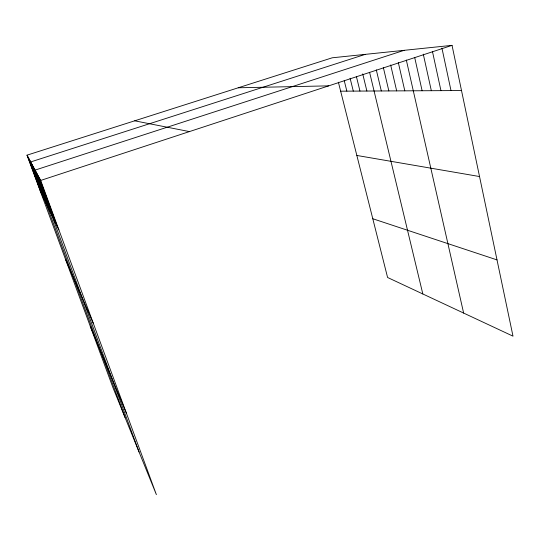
<?xml version="1.0" encoding="UTF-8"?>
<svg xmlns="http://www.w3.org/2000/svg" width="540" height="540" viewBox="0 0 540 540"><rect width="100%" height="100%" fill="white"/><g stroke="black" fill="none" stroke-linecap="round" stroke-linejoin="round"><path stroke-width="0.81" d="M452.034 45.353L332.249 57.794L27 155.169L40.689 180.441L452.034 45.353L513 336.163L387.585 277.479L338.398 82.222M404.123 50.328L35.087 170.1L139.05 451.953M365.269 54.365L30.672 161.946L125.05 417.461M238.235 87.784L328.698 85.86M340.652 91.179L461.511 90.544M356.852 155.459L479.54 176.54M134.69 120.818L189.439 131.591M372.789 218.741L497.016 259.902M40.183 190.829L58.894 229.885M65.489 259.247L93.312 323.345M90.275 326.288L126.38 413.154M33.203 166.617L48.681 208.568M32.319 164.99L47.48 206.05M31.475 163.438L46.325 203.648M29.876 160.475L44.132 199.058M29.113 159.064L43.079 196.877M28.377 157.714L42.08 194.778M27.675 156.418L41.114 192.767M27 155.169L113.184 388.233L156.384 494.647L40.689 180.441M39.454 178.16L57.213 226.368M38.279 175.993L55.613 223.034M37.159 173.927L54.095 219.854M36.099 171.97L52.643 216.83M34.121 168.318L49.943 211.201M344.237 80.629L346.862 91.145M350.102 78.233L353.295 91.111M356.427 76.653L359.964 91.078M362.718 73.886L366.883 91.037M369.576 72.279L422.827 293.969M376.299 69.856L381.314 90.963M383.326 67.433L388.847 90.922M390.656 64.989L396.671 90.882M398.318 62.525L404.811 90.842M406.323 60.041L463.631 313.065M414.7 57.524L422.118 90.747M423.286 54.155L431.332 90.7M432.473 51.55L440.951 90.653M441.929 48.074L451.001 90.599"/></g></svg>
